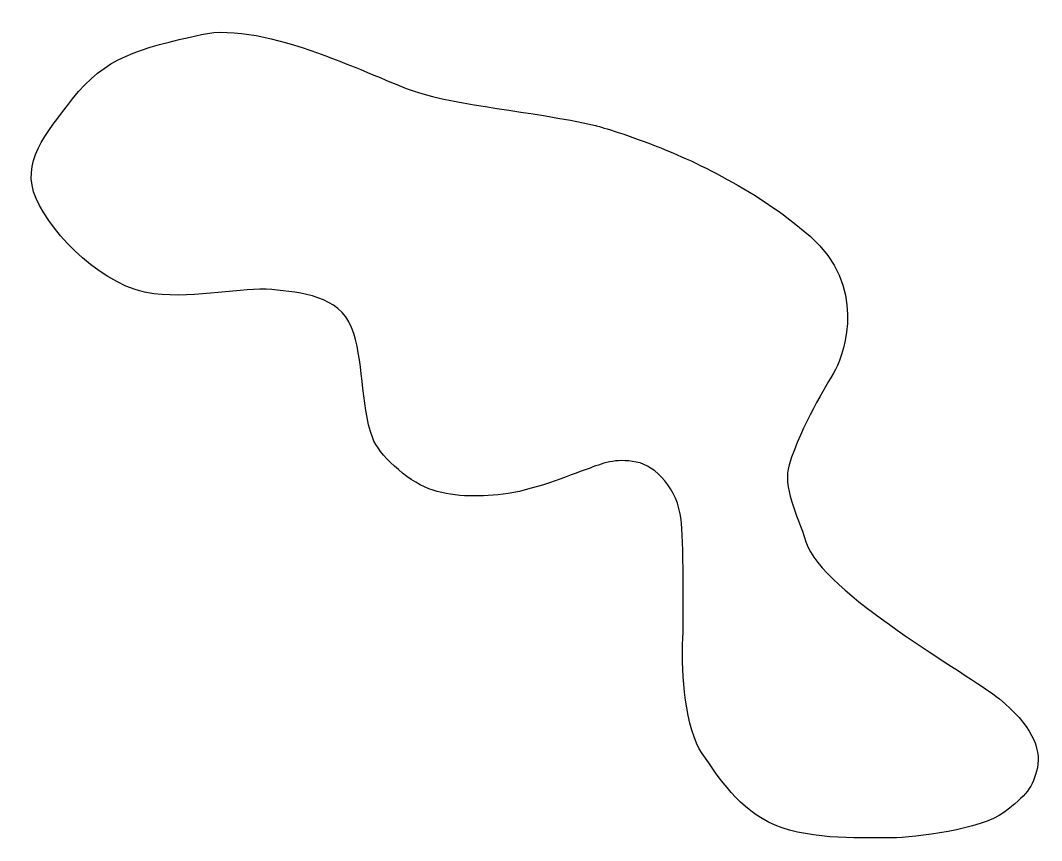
# Model space of a CAD drawing. Extents: x 60.1 to 145.7, y 148.7 to 217.5.
import ezdxf

# ---------------------------------------------------------------- set-up
doc = ezdxf.new("R2010")
doc.units = 0
doc.layers.add('LAYER_1', color=160, linetype='Continuous')

msp = doc.modelspace()

# ---------------------------------------------------------------- linework, layer by layer
at = {"layer": 'LAYER_1', "color": 7}
msp.add_open_spline([(108.303, 208.688), (102.658, 209.981), (96.947, 210.266), (93.075, 211.569), (89.929, 212.627), (80.551, 217.507), (75.259, 216.331), (69.968, 215.156), (67.136, 214.412), (64.441, 210.922), (62.148, 207.953), (60.066, 205.608), (61.383, 202.573), (62.736, 199.457), (67.094, 195.069), (71.261, 194.577), (74.916, 194.145), (78.669, 195.165), (81.139, 194.93), (83.608, 194.694), (86.783, 194.4), (87.842, 191.755), (88.869, 189.187), (88.547, 185.39), (89.606, 182.465), (90.074, 181.171), (92.428, 178.937), (94.309, 178.231), (96.191, 177.526), (98.307, 177.526), (100.542, 177.761), (102.776, 177.996), (106.304, 179.407), (107.597, 179.878), (108.891, 180.348), (109.925, 180.809), (111.713, 180.466), (113.396, 180.142), (115.153, 178.202), (115.476, 175.644), (115.655, 174.225), (115.711, 167.413), (115.594, 165.179), (115.476, 162.944), (115.829, 158.006), (117.24, 156.006), (118.651, 154.007), (120.298, 151.303), (123.355, 150.009), (126.412, 148.716), (131.116, 148.951), (133.115, 148.951), (135.114, 148.951), (140.641, 149.656), (142.522, 151.068), (144.404, 152.479), (144.992, 153.184), (145.344, 154.831), (145.697, 156.477), (144.756, 158.476), (142.169, 160.593), (139.583, 162.709), (127.309, 169.471), (125.942, 173.763), (125.173, 176.176), (123.96, 178.377), (124.531, 180.231), (125.589, 183.67), (127.588, 186.698), (128.411, 188.227), (129.234, 189.756), (130.998, 195.282), (126.294, 199.398), (121.591, 203.514), (115.711, 206.101), (112.889, 207.159), (110.067, 208.218), (108.303, 208.688), (108.303, 208.688)], degree=3, knots=[0, 0, 0, 0, 1, 1, 1, 2, 2, 2, 3, 3, 3, 4, 4, 4, 5, 5, 5, 6, 6, 6, 7, 7, 7, 8, 8, 8, 9, 9, 9, 10, 10, 10, 11, 11, 11, 12, 12, 12, 13, 13, 13, 14, 14, 14, 15, 15, 15, 16, 16, 16, 17, 17, 17, 18, 18, 18, 19, 19, 19, 20, 20, 20, 21, 21, 21, 22, 22, 22, 23, 23, 23, 24, 24, 24, 25, 25, 25, 26, 26, 26, 26], dxfattribs=at)

doc.saveas('drawing.dxf')
